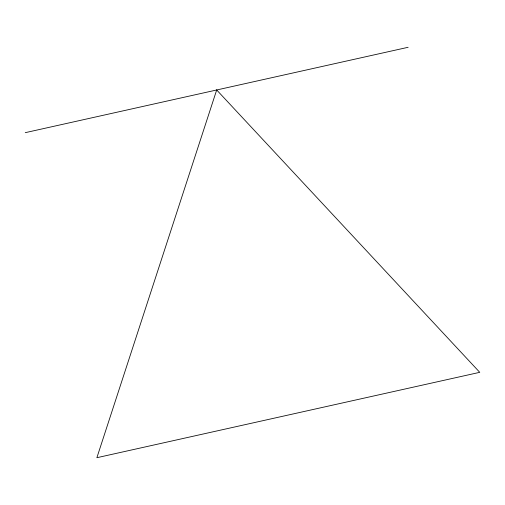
<?xml version="1.0" encoding="UTF-8"?>
<svg xmlns="http://www.w3.org/2000/svg" width="505" height="505" viewBox="0 0 505 505"><rect width="100%" height="100%" fill="white"/><g stroke="black" fill="none" stroke-linecap="round" stroke-linejoin="round"><path stroke-width="0.76" d="M25.25 132.67L408.122 47.293M216.689 89.978L96.878 457.707L479.75 372.33L216.689 89.978"/></g></svg>
